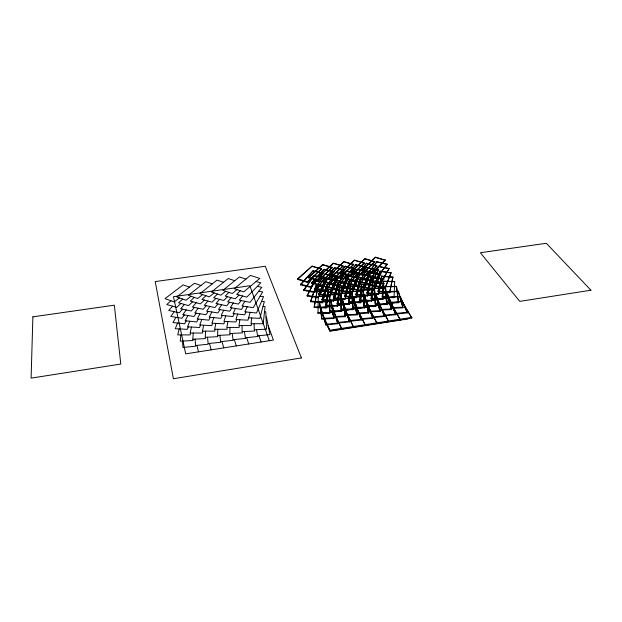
<?xml version="1.0" encoding="UTF-8"?>
<svg xmlns="http://www.w3.org/2000/svg" width="622" height="622" viewBox="0 0 622 622"><rect width="100%" height="100%" fill="white"/><g stroke="black" fill="none" stroke-linecap="round" stroke-linejoin="round"><path stroke-width="0.93" d="M333.734 280.094L333.734 279.449L345.303 266.177L355.465 268.883L344.09 282.606L333.734 280.094L345.303 266.177M333.921 318.441L331.192 301.219L319.451 301.818L321.838 319.07L333.921 318.441L331.192 301.219M334.006 271.946L323.891 269.217L311.723 282.637L311.731 283.282L322.04 285.817L334.006 271.946L323.891 269.536L311.731 283.282M322.764 281.68L334.628 267.693L344.759 270.414L333.097 284.207L322.764 281.68L322.756 281.035L334.628 267.693M335.53 276.292L324.956 273.991L315.02 288.802L325.835 290.886L335.53 276.292L324.956 274.31L315.02 288.802M326.153 287.17L335.779 272.444L346.368 274.73L336.976 289.253L326.153 287.17L335.779 272.444M336.976 289.253L346.376 274.411M337.007 280.74L326.037 278.905L318.456 294.385L329.691 295.986L337.007 280.74L326.037 279.231L318.456 294.385M329.683 292.729L336.961 277.334L347.931 279.161L340.926 294.315L329.683 292.729L336.961 277.334M337.171 304.002L339.433 287.558L350.925 288.064L348.981 304.539L337.171 304.002L339.433 287.558M337.217 285.552L346.547 270.904L357.152 273.175L348.063 287.621L337.217 285.552L346.547 270.904M337.567 306.265L339.83 289.697L328.323 289.191L325.734 305.06L325.741 305.721L337.567 306.265L339.83 289.697M337.614 323.113L337.622 322.445L361.289 320.066L355.24 302.937L343.632 304.104L349.603 321.885L325.804 324.28L320.711 307.563L332.428 306.389L320.711 307.563M320.711 307.89L325.811 324.948L337.855 323.712L332.202 305.83L343.865 304.656L349.603 321.885M333.361 298.335L338.174 282.372L349.447 283.383L344.93 299.415L333.361 298.335L338.174 282.372M338.438 285.319L327.156 283.974L322.025 299.369L322.033 300.029L333.61 301.11L338.438 285.319L327.156 284.293L322.033 300.029M340.195 277.614L340.195 276.977L353.731 264.381L344.083 261.598L330.399 274.061L330.399 274.699L340.195 277.614L353.731 264.381M340.755 293.234L352.379 292.876L353.071 309.025L353.063 309.686L341.113 309.717L340.755 293.234L352.371 293.203L353.063 309.686M340.926 294.315L347.931 278.835M340.856 291.073L347.822 275.764L358.793 277.583L352.099 292.659L340.856 291.073L347.822 275.764M341.113 309.717L340.755 292.908M329.574 310.806L341.564 310.775L341.556 311.443L329.582 311.474L329.543 294.571L341.19 294.54L329.543 294.898M341.214 273.144L341.221 272.506L354.618 260.113L364.298 263.199L351.041 276.051L341.214 273.144L354.618 260.113M342.147 298.747L353.817 297.829L357.183 314.196L357.168 314.856L345.179 315.478L342.147 298.747L353.809 298.156L357.168 314.856M345.575 316.645L342.535 299.524L330.834 300.115L333.54 317.274L345.575 316.645L342.535 299.524M343.095 266.2L333.485 263.09L319.521 275.616L319.529 276.254L329.287 279.192L343.095 266.2L333.485 263.401L319.529 276.254M330.399 274.699L344.083 261.598M343.865 304.656L332.202 305.83M344.09 282.606L344.098 281.96L355.473 268.564M344.65 278.516L344.65 277.871L355.932 264.677L366.109 267.359L355.03 281.012L344.65 278.516L355.932 264.677M344.627 296.655L349.129 280.771L360.395 281.782L356.188 297.728L344.627 296.655L349.129 280.771M344.93 299.415L349.447 283.383M345.179 315.478L342.154 298.42M348.063 287.621L357.16 272.856M348.234 283.943L357.261 269.365L367.882 271.635L359.088 285.996L348.234 283.943L357.261 269.365M348.538 302.284L350.489 285.933L361.965 286.439L360.332 302.821L348.538 302.284L350.489 285.933M229.969 327.421L229.891 333.532L242.316 332.902L242.308 331.643M230.086 333.524L230.07 334.791L217.599 335.429L217.793 329.279M348.981 304.539L350.925 288.064M349.354 321.294L343.632 304.104M351.041 276.051L351.049 275.406L364.305 262.881M351.974 271.604L351.982 270.967L365.106 258.635L374.809 261.707L361.841 274.489L351.974 271.604L365.106 258.635M351.912 291.586L363.505 291.22L364.515 307.276L364.5 307.937L352.581 307.968L351.912 291.586L363.497 291.547L364.5 307.937M351.959 289.432L358.63 274.201L369.6 276.012L363.209 291.01L351.959 289.432L358.63 274.201M352.099 292.659L358.801 277.264M352.581 307.968L351.912 291.259M353.405 297.067L365.028 296.15L368.714 312.415L368.698 313.084L356.748 313.698L353.405 297.067L365.021 296.476L368.698 313.084M355.03 281.012L355.038 280.367L366.117 267.048M361.289 320.066L354.991 302.385L366.552 301.227L372.928 317.593L372.905 318.254L361.024 319.483L354.991 302.385M355.504 276.938L355.512 276.3L366.506 263.176L376.707 265.851L365.907 279.426L355.504 276.938L366.506 263.176M317.982 313.239L318.27 296.243L329.948 296.212L329.994 313.208L317.982 313.239L317.974 312.578L329.994 312.547M355.24 302.937L343.624 304.43M355.838 294.983L360.029 279.185L371.287 280.195L367.392 296.049L355.838 294.983L360.029 279.185M356.188 297.728L360.395 281.782M356.748 313.698L353.413 296.741M359.088 285.996L367.89 271.316M359.182 282.341L367.921 267.841L378.549 270.096L370.051 284.378L359.182 282.341L367.921 267.841M359.85 300.582L361.483 284.324L372.936 284.822L371.614 301.11L359.85 300.582L361.483 284.324M360.332 302.821L361.965 286.439M361.841 274.489L361.848 273.851L374.825 261.388M362.68 270.065L362.696 269.427L375.54 257.174L385.275 260.221L372.578 272.941L362.68 270.065L375.54 257.174M363.007 287.799L369.375 272.654L380.345 274.45L374.265 289.37L363.007 287.799L369.375 272.654M362.999 289.938L374.568 289.58L375.898 305.542L375.875 306.203L363.987 306.234L362.999 289.938L374.561 289.906L375.875 306.203M363.209 291.01L369.608 275.694M363.987 306.234L363.007 289.611M364.601 295.388L376.186 294.478L380.182 310.65L380.159 311.319L368.255 311.933L364.601 295.388L376.178 294.805L380.159 311.319M365.907 279.426L376.714 265.532M366.304 275.375L377.018 261.683L387.242 264.342L376.73 277.847L366.304 275.375L377.018 261.683M366.288 301.009L377.803 299.524L366.288 301.009L372.905 318.254M366.552 301.227L354.991 302.712M366.98 293.32L370.868 277.606L382.118 278.609L378.534 294.377L366.98 293.32L370.868 277.606M367.392 296.049L371.287 280.195M368.255 311.933L364.609 295.061M370.074 280.747L378.526 266.325L389.162 268.564L380.959 282.777L370.074 280.747L378.526 266.325M370.051 284.378L378.557 269.777M371.093 298.887L371.109 298.233L382.864 298.754L382.841 299.415L371.093 298.887L372.422 282.715L383.844 283.531L372.422 282.715M371.614 301.11L372.936 284.822M372.578 272.941L372.594 272.304L385.29 259.91M372.632 317.679L366.296 300.675M374.001 286.174L380.065 271.114L391.044 272.902L385.259 287.737L374.001 286.174L380.065 271.114M374.032 288.305L385.578 287.939L387.218 303.816L387.187 304.469L375.33 304.508L374.032 288.305L385.562 288.266L387.187 304.469M374.265 289.37L380.361 274.131M217.786 335.413L217.747 336.696L205.229 337.334L205.555 331.145M375.33 304.508L374.04 287.978M375.735 293.724L387.281 292.814L391.588 308.893L391.557 309.562L379.692 310.168L375.735 293.724L387.265 293.141L391.557 309.562M376.73 277.847L387.257 264.023M361.04 318.814L384.458 316.458L377.531 298.98L388.991 297.837L395.942 314.67L372.656 317.01M378.067 291.664L381.651 276.044L392.902 277.031L389.605 292.713L378.067 291.664L381.651 276.044M378.534 294.377L382.118 278.609M379.692 310.168L375.742 293.397M380.959 282.777L389.178 268.253M382.273 297.199L383.3 281.121L394.721 281.611L394.006 297.72L382.273 297.199L383.3 281.121M385.002 286.672L396.517 286.314L398.469 302.098L398.438 302.751L386.612 302.79L385.002 286.672L396.502 286.641L398.438 302.751M384.171 315.883L384.202 315.214L395.973 314.009M385.259 287.737L391.051 272.584M384.458 316.458L377.531 298.98M386.806 292.068L398.321 291.158L402.932 307.151L402.893 307.812L391.075 308.419L386.806 292.068L398.298 291.485L402.893 307.812M386.612 302.79L385.018 286.353M388.696 297.619L400.117 296.158L407.363 312.897L395.646 314.094L388.696 297.619L400.101 296.484L407.363 312.897M395.942 314.67L388.991 297.837M389.605 292.713L392.902 277.031M391.075 308.419L386.814 291.741M394.006 297.72L394.037 297.067L382.297 296.546M394.721 281.611L383.292 281.439M395.646 314.094L388.711 297.293M205.423 337.318L205.353 338.601L192.797 339.247L193.24 333.027M411.842 318.013L401.936 301.297L322.064 313.815L329.885 330.881L411.842 318.013L401.936 301.297M382.841 299.415L383.86 283.212M192.983 339.239L192.89 340.529L180.279 341.167L180.854 334.908M251.762 317.951L251.024 323.743L263.215 323.743L265.065 306.529L262.997 306.529M251.436 323.743L251.202 325.578L238.98 325.578L239.835 319.755M239.4 325.578L239.128 327.429L226.867 327.421L227.846 321.566M326.091 307.999L328.673 291.345L317.15 290.832L314.234 306.794L314.242 307.455L326.091 307.999L328.673 291.345M325.741 305.721L328.323 289.191M227.287 327.421L226.976 329.287L214.691 329.279L215.787 323.386M314.242 307.455L317.15 290.832M215.111 329.279L214.761 331.153L202.438 331.145L203.658 325.213M202.858 331.145L202.477 333.027L190.114 333.019L191.459 327.055M190.542 333.019L190.114 334.916L177.729 334.908L179.19 328.914M250.161 312.361L247.937 320.167L235.963 319.553L237.643 314.056M236.687 319.591L235.956 321.978L223.967 321.364L225.755 315.836M333.61 301.11L338.438 284.993M224.69 321.403L223.912 323.805L211.9 323.183L213.805 317.624M322.219 302.821L327.366 286.61L316.085 285.584L310.627 301.071L310.635 301.724L322.219 302.821L327.366 286.61M212.623 323.222L211.799 325.64L199.763 325.011L201.792 319.42M310.635 301.724L316.085 285.584M200.486 325.049L199.608 327.483L187.556 326.853L189.702 321.224M188.287 326.892L187.354 329.341L175.287 328.704L177.55 323.043M245.978 311.933L244.703 314.779L233.071 313.589L235.466 308.481M247.175 306.747L244.889 311.824L256.513 313.006L263.549 296.64L260.066 296.297M234.16 313.698L232.822 316.559L221.183 315.362L223.687 310.23M222.272 315.471L220.872 318.355L209.233 317.142L211.845 311.98M329.691 295.986L337.007 280.421M318.394 297.666L326.029 282.015L315.059 280.491L307.151 295.403L307.167 296.056L318.394 297.666L326.029 282.015M210.322 317.259L208.86 320.159L197.213 318.938L199.934 313.745M307.167 296.056L315.059 280.491M198.301 319.055L196.777 321.971L185.123 320.742L187.953 315.525M186.211 320.859L184.625 323.79L172.963 322.561L175.909 317.306M243.513 306.18L241.507 309.422L230.311 307.68L233.289 303.023M244.897 301.312L242.02 305.946L253.224 307.68L262.709 291.897L258.666 291.298M231.804 307.913L229.728 311.171L218.532 309.422L221.619 304.733M220.032 309.655L217.879 312.936L206.691 311.171L209.878 306.459M208.191 311.404L205.968 314.709L194.787 312.928L198.076 308.193M325.835 290.886L335.53 275.966M314.623 292.542L324.63 277.536L314.071 275.546L303.816 289.79L303.831 290.435L314.623 292.542L324.63 277.536M196.28 313.169L193.986 316.489L182.814 314.701L186.203 309.935M303.831 290.435L314.071 275.546M184.306 314.934L181.943 318.277L170.77 316.481L174.269 311.684M241.212 300.543L238.366 304.096L227.683 301.833L231.112 297.658M242.619 295.986L239.283 300.138L249.982 302.385L261.808 287.294L257.329 286.377M229.611 302.238L226.688 305.814L216.021 303.544L219.543 299.345M217.941 303.948L214.94 307.54L204.288 305.254L207.903 301.04M206.209 305.666L203.13 309.282L192.493 306.98L196.21 302.735M333.097 284.207L333.097 283.562L344.767 270.096M194.414 307.4L191.249 311.031L180.637 308.722L184.446 304.453M310.922 287.442L323.183 273.175L313.091 270.749L300.628 284.238L300.644 284.884L310.922 287.442L310.914 286.789L323.183 273.175M322.04 285.817L322.033 285.171L334.006 271.627M182.549 309.134L179.307 312.788L168.71 310.464L172.613 306.172M300.644 284.884L313.091 270.749M239.05 295.022L235.287 298.793L225.195 296.056L228.927 292.394M240.341 290.746L236.687 294.393L246.81 297.114L260.836 282.8L256.046 281.556M227.551 296.694L223.71 300.48L213.641 297.728L217.459 294.05M215.989 298.373L212.063 302.183L202.026 299.415L205.921 295.707M204.366 300.061L200.346 303.894L190.34 301.102L194.328 297.378M192.672 301.756L188.575 305.612L178.6 302.805L182.666 299.065M180.924 303.458L176.734 307.338L166.789 304.516L170.941 300.753M318.316 280.779L332.42 267.398L322.834 264.583L308.582 277.179L308.598 277.824L318.316 280.779L318.308 280.133L332.42 267.398M329.287 279.192L329.279 278.547L343.103 265.889M307.291 282.372L321.675 268.922L312.127 266.092L297.588 278.757L297.604 279.402L307.291 282.372L307.284 281.727L321.675 268.922M308.598 277.824L322.834 264.583M297.604 279.402L312.127 266.092M236.998 289.634L232.286 293.522L222.855 290.35L239.369 276.977L245.939 279.115M225.607 291.275L220.802 295.186L211.41 291.99L228.235 278.539L234.774 280.693M214.147 292.923L209.256 296.857L199.903 293.638L217.039 280.118L223.555 282.279M202.632 294.579L197.64 298.529L188.326 295.302L205.781 281.704L212.273 283.881M191.047 296.243L185.97 300.216L176.695 296.966L194.468 283.298L200.929 285.482M179.4 297.915L174.23 301.919L165.001 298.646L183.093 284.899L189.523 287.1M322.064 313.48L329.885 330.204L411.881 317.344M407.985 318.938L329.885 331.207L326.674 324.202M322.064 313.815L401.921 301.623M208.137 343.569L220.74 342.271L219.846 335.312M195.58 345.521L208.246 344.215L207.491 337.217M395.678 313.434L407.402 312.236M349.362 320.625L361.304 319.397M256.497 329.668L257.632 335.872L270.002 334.605L266.426 317.033L266.022 317.072M245.363 337.777L257.796 336.502L257.679 335.872M233.071 339.698L245.511 338.415L244.353 331.542M220.616 341.626L233.164 340.335L232.185 333.415M377.523 299.306L388.975 298.163M391.098 307.758L402.932 307.151M379.715 309.507L391.588 308.893M368.271 311.264L380.182 310.65M356.756 313.037L368.714 312.415M345.187 314.818L357.183 314.196M330.834 300.115L333.54 316.606L345.583 315.984M319.451 301.818L321.831 318.402L333.921 317.78M330.834 300.442L342.535 299.851M319.451 302.144L331.192 301.553M264.505 311.762L265.765 311.7L266.605 329.162L254.274 329.784L254.103 323.743M329.948 296.538L318.27 296.243M386.635 302.129L398.469 302.098M375.354 303.847L387.218 303.816M364.002 305.573L375.898 305.542M352.588 307.307L364.515 307.276M341.12 309.056L353.071 309.025M361.483 284.643L372.928 285.14M350.489 286.26L361.957 286.758M339.433 287.885L350.925 288.39M328.323 289.518L339.83 290.023M317.15 291.158L328.673 291.664M359.858 299.928L371.637 300.457M348.545 301.631L360.34 302.16M337.171 303.342L348.989 303.878M325.734 305.06L337.567 305.604M314.234 306.794L326.083 307.338M261.512 301.375L264.334 301.514L259.848 318.363L248.613 317.788M381.644 276.362L392.886 277.358M370.86 277.933L382.11 278.928M360.021 279.511L371.28 280.514M349.129 281.097L360.387 282.108M338.174 282.691L349.44 283.71M378.09 291.01L389.636 292.06M316.085 285.91L327.374 286.936M366.996 292.667L378.549 293.724M355.846 294.33L367.408 295.396M344.635 296.002L356.204 297.067M333.361 297.681L344.938 298.762M322.025 299.369L333.61 300.457M310.627 301.071L322.212 302.16M380.058 271.433L391.044 272.902M369.367 272.972L380.345 274.45M358.622 274.527L369.6 276.012M347.815 276.082L358.793 277.583M336.961 277.653L347.931 279.161M374.016 285.529L385.282 287.084M363.023 287.154L374.281 288.717M315.066 280.81L326.029 282.334M351.974 288.787L363.225 290.357M340.856 290.427L352.106 292.006M329.683 292.076L340.926 293.67M318.448 293.732L329.691 295.333M307.151 295.403L318.386 297.013M378.518 266.644L389.162 268.564M367.913 268.16L378.549 270.096M357.261 269.684L367.882 271.635M346.547 271.223L357.152 273.175M335.779 272.763L346.368 274.73M370.09 280.102L380.983 282.131M359.197 281.696L370.074 283.733M314.071 275.865L324.637 277.855M348.234 283.298L359.096 285.35M337.225 284.907L348.071 286.967M326.146 286.524L336.976 288.6M315.012 288.157L325.827 290.241M303.816 289.79L314.615 291.889M377.01 261.994L387.242 264.342M366.498 263.487L376.707 265.851M355.924 264.988L366.109 267.359M345.303 266.496L355.465 268.883M366.319 274.737L376.753 277.202M334.628 268.012L344.759 270.414M355.512 276.3L365.923 278.78M344.65 277.871L355.038 280.367M313.099 271.068L323.191 273.493M333.734 279.449L344.098 281.96M322.756 281.035L333.097 283.562M311.723 282.637L322.033 285.171M300.628 284.238L310.914 286.789M375.532 257.485L385.275 260.221M365.098 258.954L374.809 261.707M354.618 260.431L364.298 263.199M344.075 261.916L353.724 264.7M362.696 269.427L372.594 272.304M351.982 270.967L361.848 273.851M322.834 264.902L332.42 267.717M341.221 272.506L351.049 275.406M312.135 266.41L321.683 269.24M330.399 274.061L340.195 276.977M319.521 275.616L329.279 278.547M308.582 277.179L318.308 280.133M297.588 278.757L307.284 281.727M377.22 267.499L378.705 269.995M380.197 272.483L381.185 274.139M383.175 277.459L384.163 279.115M268.16 325.539L273.4 340.078L185.706 353.856L173.476 296.702L249.881 285.747L269.303 340.724M258.962 335.74L261.092 342.014M332.202 306.156L337.855 323.712M246.701 337.645L248.714 343.958M234.37 339.558L236.259 345.91M221.968 341.486L223.733 347.877M209.49 343.43L211.138 349.859M196.941 345.381L198.457 351.85M195.059 339.13L195.673 346.174L182.946 347.488L182.557 341.058M254.46 329.777L254.491 331.028L242.113 331.65L242.067 325.578M341.19 294.54L341.556 311.443M321.831 318.402L321.838 319.07M325.804 324.28L325.811 324.948M329.885 330.204L329.885 330.881M333.54 316.606L333.54 317.274M333.664 311.708L341.797 329.007L333.664 311.708M345.202 309.95L353.638 327.149L345.202 309.95M356.678 308.201L365.409 325.298L356.678 308.201M368.084 306.459L377.119 323.463L368.084 306.459M32.888 316.847L31.1 378.137L120.792 364.049L114.339 305.177L32.888 316.847M379.428 304.733L388.758 321.636L379.428 304.733M390.717 303.007L400.335 319.817L390.717 303.007M259.786 278.423L243.707 291.873L234.237 288.717L250.448 275.414L259.786 278.423M301.406 357.938L173.406 378.728L155.22 281.579L265.26 266.263L301.406 357.938M590.9 290.21L519.751 301.382L480.394 252.719L546.326 243.272L590.9 290.21"/></g></svg>
